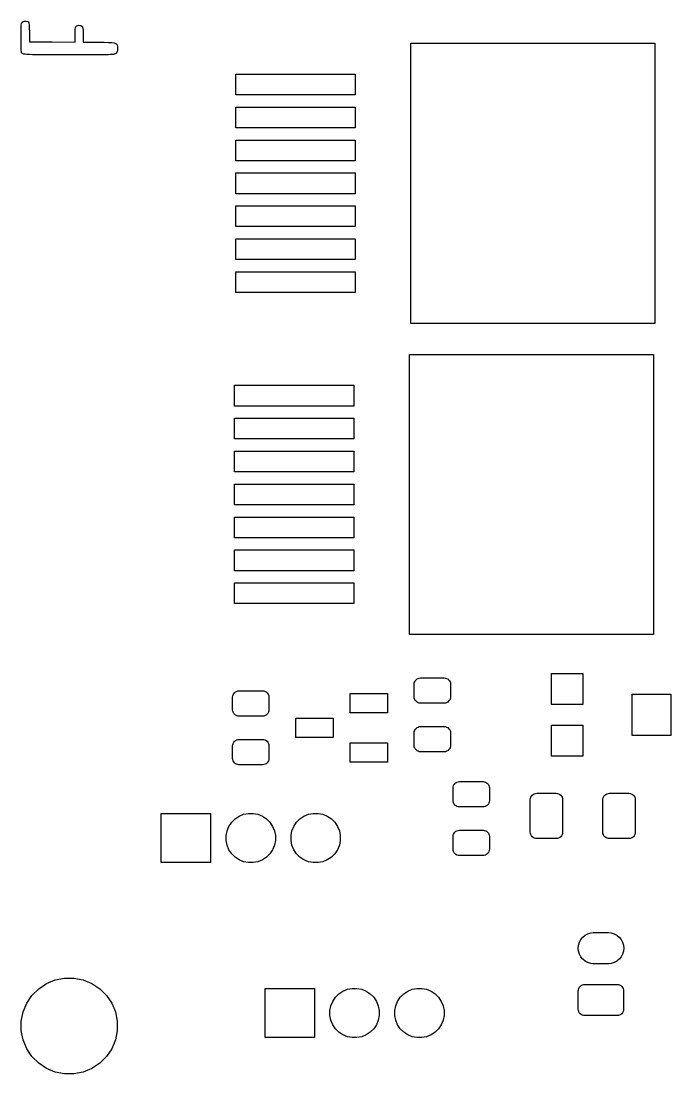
# Model space of a CAD drawing. Extents: x 1.99 to 6.84, y -5.26 to -1.59.
# Drawn here: x 1.994 to 2.98, y -5.191 to -3.592 of the extents above; entities that cross this region are included whole.
import ezdxf

# ---------------------------------------------------------------- set-up
doc = ezdxf.new("R2010")
doc.units = 0
doc.header["$MEASUREMENT"] = 0
doc.layers.add('BLACK', color=7, linetype='CONTINUOUS')

msp = doc.modelspace()

# ---------------------------------------------------------------- linework, layer by layer
at = {"layer": 'BLACK', "linetype": 'CONTINUOUS'}
for p, q in [((1.99411, -3.59787), (1.9944, -3.59604)), ((1.9944, -3.59604), (1.99441, -3.59603)), ((1.99441, -3.596), (1.99483, -3.59484)), ((1.99441, -3.59602), (1.99441, -3.596)), ((1.99441, -3.59603), (1.99441, -3.59602)), ((1.99483, -3.59484), (1.99484, -3.59483)), ((1.99483, -3.59484), (1.99483, -3.59484)), ((1.99484, -3.59482), (1.99485, -3.59481)), ((1.99484, -3.59483), (1.99484, -3.59482)), ((1.99485, -3.5948), (1.99486, -3.59479)), ((1.99485, -3.59481), (1.99485, -3.5948)), ((1.99486, -3.59479), (1.99542, -3.59403)), ((1.99486, -3.59479), (1.99486, -3.59479)), ((1.99542, -3.59403), (1.99543, -3.59402)), ((1.99543, -3.59402), (1.99544, -3.59401)), ((1.99544, -3.59401), (1.99545, -3.594)), ((1.99545, -3.594), (1.99562, -3.59384)), ((1.99562, -3.59384), (1.99562, -3.59383)), ((1.99562, -3.59383), (1.99563, -3.59383)), ((1.99563, -3.59383), (1.99564, -3.59382)), ((1.99564, -3.59382), (1.99565, -3.59382)), ((1.99565, -3.59382), (1.99565, -3.59381)), ((1.99565, -3.59381), (1.99566, -3.59381)), ((1.99566, -3.59381), (1.99567, -3.5938)), ((1.99567, -3.5938), (1.99808, -3.59257)), ((1.99808, -3.59257), (1.99809, -3.59256)), ((1.99808, -3.59257), (1.99808, -3.59257)), ((1.99809, -3.59256), (1.9981, -3.59256)), ((1.9981, -3.59256), (1.99811, -3.59255)), ((1.99811, -3.59255), (1.99811, -3.59255)), ((1.99811, -3.59255), (1.99813, -3.59255)), ((1.99813, -3.59255), (1.99814, -3.59255)), ((1.99814, -3.59255), (2.00111, -3.59218)), ((2.00111, -3.59218), (2.00111, -3.59218)), ((2.00111, -3.59218), (2.00112, -3.59218)), ((2.00112, -3.59218), (2.00113, -3.59217)), ((2.00113, -3.59217), (2.00114, -3.59218)), ((2.00114, -3.59218), (2.00115, -3.59218)), ((2.00115, -3.59218), (2.00116, -3.59218)), ((2.00116, -3.59218), (2.00117, -3.59218)), ((2.00117, -3.59218), (2.00379, -3.59271)), ((2.00379, -3.59271), (2.0038, -3.59271)), ((2.0038, -3.59271), (2.0038, -3.59271)), ((2.0038, -3.59271), (2.0038, -3.59271)), ((2.0038, -3.59271), (2.00382, -3.59271)), ((2.00382, -3.59271), (2.00383, -3.59272)), ((2.00383, -3.59272), (2.00383, -3.59272)), ((2.00383, -3.59272), (2.00384, -3.59272)), ((2.00384, -3.59272), (2.00385, -3.59273)), ((2.00385, -3.59273), (2.00387, -3.59274)), ((2.00387, -3.59274), (2.00387, -3.59274)), ((2.00387, -3.59274), (2.00387, -3.59274)), ((2.00387, -3.59274), (2.00489, -3.59348)), ((2.00489, -3.59348), (2.0049, -3.59348)), ((2.0049, -3.59348), (2.0049, -3.59349)), ((2.0049, -3.59349), (2.0049, -3.59349)), ((2.0049, -3.59349), (2.00491, -3.5935)), ((2.00491, -3.5935), (2.00492, -3.59351)), ((2.00492, -3.59351), (2.00493, -3.59351)), ((2.00493, -3.59351), (2.00493, -3.59352)), ((2.00493, -3.59352), (2.00494, -3.59353)), ((2.00494, -3.59353), (2.00495, -3.59354)), ((2.00495, -3.59354), (2.00495, -3.59354)), ((2.00495, -3.59354), (2.00495, -3.59355)), ((2.00495, -3.59355), (2.00496, -3.59356)), ((2.00496, -3.59356), (2.00496, -3.59357)), ((2.00496, -3.59357), (2.00496, -3.59358)), ((2.00496, -3.59358), (2.00497, -3.59358)), ((2.00497, -3.59358), (2.00542, -3.59511)), ((2.00542, -3.59511), (2.00542, -3.59511)), ((2.00542, -3.59511), (2.00542, -3.59512)), ((2.00542, -3.59512), (2.00543, -3.59514)), ((2.00543, -3.59514), (2.00582, -3.59836)), ((1.99375, -3.61723), (1.99376, -3.61006)), ((1.99376, -3.61006), (1.9938, -3.60463)), ((1.99376, -3.61006), (1.99376, -3.61006)), ((1.9938, -3.60462), (1.99391, -3.60066)), ((1.9938, -3.60463), (1.9938, -3.60462)), ((1.9938, -3.60462), (1.9938, -3.60462)), ((1.9938, -3.60462), (1.9938, -3.60462)), ((1.99391, -3.60065), (1.99411, -3.59788)), ((1.99391, -3.60066), (1.99391, -3.60065)), ((1.99391, -3.60065), (1.99391, -3.60065)), ((1.99391, -3.60065), (1.99391, -3.60065)), ((1.99411, -3.59788), (1.99411, -3.59787)), ((1.99411, -3.59787), (1.99411, -3.59787)), ((1.99411, -3.59788), (1.99411, -3.59788)), ((2.00582, -3.59836), (2.00582, -3.59836)), ((2.00582, -3.59836), (2.00582, -3.59836)), ((2.00582, -3.59836), (2.00582, -3.59837)), ((2.00582, -3.59837), (2.00613, -3.60298)), ((2.00613, -3.60298), (2.00613, -3.60299)), ((2.00613, -3.60299), (2.00613, -3.60299)), ((2.00613, -3.60299), (2.00613, -3.60299)), ((2.00613, -3.60299), (2.00633, -3.60871)), ((2.00633, -3.60871), (2.00633, -3.60871)), ((2.00633, -3.60871), (2.00633, -3.60871)), ((2.00633, -3.60871), (2.00635, -3.60939)), ((2.00635, -3.60939), (2.00635, -3.60939)), ((2.00635, -3.60939), (2.00662, -3.62363)), ((2.07573, -3.61286), (2.07575, -3.6079)), ((2.07573, -3.62415), (2.07573, -3.61286)), ((2.07575, -3.60789), (2.07587, -3.60454)), ((2.07575, -3.6079), (2.07575, -3.60789)), ((2.07575, -3.60789), (2.07575, -3.60789)), ((2.07575, -3.6079), (2.07575, -3.6079)), ((2.07587, -3.60453), (2.07614, -3.6024)), ((2.07587, -3.60454), (2.07587, -3.60453)), ((2.07587, -3.60453), (2.07587, -3.60453)), ((2.07587, -3.60454), (2.07587, -3.60454)), ((2.07614, -3.60239), (2.07615, -3.60237)), ((2.07614, -3.6024), (2.07614, -3.60239)), ((2.07614, -3.60239), (2.07614, -3.60239)), ((2.07614, -3.60239), (2.07614, -3.60239)), ((2.07615, -3.60235), (2.07666, -3.60105)), ((2.07615, -3.60236), (2.07615, -3.60235)), ((2.07615, -3.60235), (2.07615, -3.60235)), ((2.07615, -3.60237), (2.07615, -3.60236)), ((2.07666, -3.60105), (2.07667, -3.60103)), ((2.07666, -3.60105), (2.07666, -3.60105)), ((2.07667, -3.60103), (2.07667, -3.60102)), ((2.07667, -3.60102), (2.07668, -3.60102)), ((2.07668, -3.60102), (2.07669, -3.601)), ((2.07668, -3.60102), (2.07668, -3.60102)), ((2.07669, -3.601), (2.0767, -3.60099)), ((2.0767, -3.60099), (2.07751, -3.60013)), ((2.07751, -3.60013), (2.07753, -3.60012)), ((2.07751, -3.60013), (2.07751, -3.60013)), ((2.07751, -3.60013), (2.07751, -3.60013)), ((2.07751, -3.60013), (2.07751, -3.60013)), ((2.07751, -3.60013), (2.07751, -3.60013)), ((2.07753, -3.60012), (2.07754, -3.60011)), ((2.07754, -3.60011), (2.07821, -3.59964)), ((2.07821, -3.59964), (2.07822, -3.59963)), ((2.07821, -3.59964), (2.07821, -3.59964)), ((2.07822, -3.59963), (2.07823, -3.59963)), ((2.07823, -3.59963), (2.07824, -3.59962)), ((2.07824, -3.59962), (2.07825, -3.59962)), ((2.07825, -3.59962), (2.07826, -3.59961)), ((2.07825, -3.59962), (2.07825, -3.59962)), ((2.07826, -3.59961), (2.08122, -3.59861)), ((2.08122, -3.59861), (2.08123, -3.59861)), ((2.08123, -3.59861), (2.08123, -3.59861)), ((2.08123, -3.59861), (2.08124, -3.59861)), ((2.08124, -3.59861), (2.08125, -3.59861)), ((2.08125, -3.59861), (2.08126, -3.5986)), ((2.08126, -3.5986), (2.08127, -3.5986)), ((2.08127, -3.5986), (2.08127, -3.5986)), ((2.08127, -3.5986), (2.08129, -3.5986)), ((2.08129, -3.5986), (2.0813, -3.5986)), ((2.0813, -3.5986), (2.08131, -3.5986)), ((2.08131, -3.5986), (2.08131, -3.5986)), ((2.08131, -3.5986), (2.08434, -3.599)), ((2.08434, -3.599), (2.08434, -3.599)), ((2.08434, -3.599), (2.08435, -3.599)), ((2.08435, -3.599), (2.08436, -3.599)), ((2.08436, -3.599), (2.08437, -3.59901)), ((2.08437, -3.59901), (2.08438, -3.59901)), ((2.08438, -3.59901), (2.08439, -3.59901)), ((2.08439, -3.59901), (2.08439, -3.59901)), ((2.08439, -3.59901), (2.0844, -3.59902)), ((2.0844, -3.59902), (2.08441, -3.59902)), ((2.08441, -3.59902), (2.08442, -3.59903)), ((2.08442, -3.59903), (2.08443, -3.59903)), ((2.08443, -3.59903), (2.08673, -3.60068)), ((2.08673, -3.60068), (2.08673, -3.60068)), ((2.08673, -3.60068), (2.08673, -3.60068)), ((2.08673, -3.60068), (2.08673, -3.60069)), ((2.08673, -3.60069), (2.08674, -3.60069)), ((2.08674, -3.60069), (2.08675, -3.6007)), ((2.08675, -3.6007), (2.08676, -3.60071)), ((2.08676, -3.60071), (2.08676, -3.60071)), ((2.08676, -3.60071), (2.08676, -3.60071)), ((2.08676, -3.60071), (2.08677, -3.60073)), ((2.08677, -3.60073), (2.08678, -3.60074)), ((2.08678, -3.60074), (2.08712, -3.60127)), ((2.08712, -3.60127), (2.08712, -3.60127)), ((2.08712, -3.60127), (2.08713, -3.60128)), ((2.08713, -3.60128), (2.08713, -3.60129)), ((2.08713, -3.60129), (2.08714, -3.6013)), ((2.08714, -3.6013), (2.08714, -3.6013)), ((2.08714, -3.6013), (2.08714, -3.60132)), ((2.08714, -3.60132), (2.08715, -3.60133)), ((2.08715, -3.60133), (2.08755, -3.60305)), ((2.08755, -3.60305), (2.08755, -3.60306)), ((2.08755, -3.60306), (2.08756, -3.60307)), ((2.08756, -3.60307), (2.08756, -3.60308)), ((2.08756, -3.60308), (2.08788, -3.60629)), ((2.08788, -3.60629), (2.08788, -3.60629)), ((2.08788, -3.60629), (2.08788, -3.6063)), ((2.08788, -3.6063), (2.08788, -3.6063)), ((2.08788, -3.6063), (2.08808, -3.61049)), ((2.08808, -3.61049), (2.08808, -3.61049)), ((2.08808, -3.61049), (2.08808, -3.61049)), ((2.08808, -3.61049), (2.08808, -3.61049)), ((2.08808, -3.61049), (2.08813, -3.6137)), ((1.99375, -3.61965), (1.99375, -3.61723)), ((1.99375, -3.61723), (1.99375, -3.61723)), ((1.99381, -3.62586), (1.99375, -3.61965)), ((1.99375, -3.61965), (1.99375, -3.61965)), ((1.99393, -3.6313), (1.99381, -3.62586)), ((1.99381, -3.62586), (1.99381, -3.62586)), ((2.00662, -3.62363), (2.04118, -3.62389)), ((2.04118, -3.62389), (2.07573, -3.62415)), ((2.08813, -3.6137), (2.08813, -3.62403)), ((2.08813, -3.62403), (2.11183, -3.62433)), ((2.11183, -3.62433), (2.11183, -3.62433)), ((2.11183, -3.62433), (2.12005, -3.62444)), ((2.12005, -3.62444), (2.12005, -3.62444)), ((2.12005, -3.62444), (2.12005, -3.62444)), ((2.12005, -3.62444), (2.12649, -3.6246)), ((2.12649, -3.6246), (2.12649, -3.6246)), ((2.12649, -3.6246), (2.12649, -3.6246)), ((2.12649, -3.6246), (2.12649, -3.6246)), ((2.12649, -3.6246), (2.13136, -3.62489)), ((2.13136, -3.62489), (2.13137, -3.62489)), ((2.13137, -3.62489), (2.13137, -3.62489)), ((2.13137, -3.62489), (2.13138, -3.62489)), ((2.13138, -3.62489), (2.1349, -3.62537)), ((2.1349, -3.62537), (2.13491, -3.62537)), ((2.13491, -3.62537), (2.13492, -3.62537)), ((2.13492, -3.62537), (2.13494, -3.62537)), ((2.13494, -3.62537), (2.13733, -3.62612)), ((2.13733, -3.62612), (2.13733, -3.62612)), ((2.13733, -3.62612), (2.13735, -3.62612)), ((2.13735, -3.62612), (2.13736, -3.62613)), ((2.13736, -3.62613), (2.13736, -3.62613)), ((2.13736, -3.62613), (2.13737, -3.62613)), ((2.13737, -3.62613), (2.13738, -3.62614)), ((2.13738, -3.62614), (2.13739, -3.62615)), ((2.13739, -3.62615), (2.13888, -3.62723)), ((2.13888, -3.62723), (2.13888, -3.62723)), ((2.13888, -3.62723), (2.13888, -3.62723)), ((2.13888, -3.62723), (2.13888, -3.62724)), ((2.13888, -3.62724), (2.1389, -3.62725)), ((2.1389, -3.62725), (2.13891, -3.62726)), ((2.13891, -3.62726), (2.13891, -3.62726)), ((2.13891, -3.62726), (2.13891, -3.62726)), ((2.13891, -3.62726), (2.13892, -3.62728)), ((2.13892, -3.62728), (2.13893, -3.62729)), ((2.13893, -3.62729), (2.13893, -3.62729)), ((2.13893, -3.62729), (2.13893, -3.62729)), ((2.13893, -3.62729), (2.13973, -3.62879)), ((2.13973, -3.62879), (2.13973, -3.62879)), ((2.13973, -3.62879), (2.13973, -3.6288)), ((2.13973, -3.6288), (2.13974, -3.62881)), ((2.13974, -3.62881), (2.13974, -3.62882)), ((2.13974, -3.62882), (2.13974, -3.62883)), ((2.13974, -3.62883), (2.13974, -3.62884)), ((2.13974, -3.62884), (2.13975, -3.62885)), ((2.13975, -3.62885), (2.14006, -3.63083)), ((2.58563, -4.05118), (2.58563, -3.62598)), ((2.58563, -3.62598), (2.95571, -3.62598)), ((2.95571, -3.62598), (2.95571, -4.05118)), ((1.99409, -3.63566), (1.99393, -3.6313)), ((1.99393, -3.6313), (1.99393, -3.6313)), ((1.99393, -3.6313), (1.99393, -3.6313)), ((1.99409, -3.63567), (1.99409, -3.63566)), ((1.99428, -3.63865), (1.99409, -3.63567)), ((1.99409, -3.63567), (1.99409, -3.63567)), ((1.99409, -3.63567), (1.99409, -3.63567)), ((1.99428, -3.63866), (1.99428, -3.63865)), ((1.99428, -3.63867), (1.99428, -3.63866)), ((1.9945, -3.63996), (1.99428, -3.63867)), ((1.99428, -3.63867), (1.99428, -3.63867)), ((1.9945, -3.63997), (1.9945, -3.63996)), ((1.9945, -3.63996), (1.9945, -3.63996)), ((1.99451, -3.63998), (1.9945, -3.63997)), ((1.99451, -3.63999), (1.99451, -3.63998)), ((1.99451, -3.64), (1.99451, -3.63999)), ((1.99452, -3.64001), (1.99451, -3.64)), ((1.99452, -3.64002), (1.99452, -3.64001)), ((1.99453, -3.64003), (1.99452, -3.64002)), ((1.99454, -3.64004), (1.99453, -3.64003)), ((1.99453, -3.64003), (1.99453, -3.64003)), ((1.99501, -3.64066), (1.99454, -3.64004)), ((1.99454, -3.64004), (1.99454, -3.64004)), ((1.99502, -3.64067), (1.99501, -3.64066)), ((1.99501, -3.64066), (1.99501, -3.64066)), ((1.99501, -3.64066), (1.99501, -3.64066)), ((1.99501, -3.64066), (1.99501, -3.64066)), ((1.99503, -3.64069), (1.99502, -3.64067)), ((1.99568, -3.64126), (1.99503, -3.64069)), ((1.99503, -3.64069), (1.99503, -3.64069)), ((1.99569, -3.64126), (1.99568, -3.64126)), ((1.99569, -3.64127), (1.99569, -3.64126)), ((1.9957, -3.64128), (1.99569, -3.64127)), ((1.99572, -3.64128), (1.9957, -3.64128)), ((1.99572, -3.64129), (1.99572, -3.64128)), ((1.99667, -3.64178), (1.99572, -3.64129)), ((1.99572, -3.64129), (1.99572, -3.64129)), ((1.99572, -3.64129), (1.99572, -3.64129)), ((1.99668, -3.64178), (1.99667, -3.64178)), ((1.9967, -3.64179), (1.99668, -3.64178)), ((1.99808, -3.6422), (1.9967, -3.64179)), ((1.9967, -3.64179), (1.9967, -3.64179)), ((1.99809, -3.6422), (1.99808, -3.6422)), ((1.9981, -3.6422), (1.99809, -3.6422)), ((1.99811, -3.6422), (1.9981, -3.6422)), ((2.00007, -3.64254), (1.99811, -3.6422)), ((2.00008, -3.64255), (2.00007, -3.64254)), ((2.00007, -3.64254), (2.00007, -3.64254)), ((2.00276, -3.64282), (2.00008, -3.64255)), ((2.00008, -3.64255), (2.00008, -3.64255)), ((2.00277, -3.64282), (2.00276, -3.64282)), ((2.00276, -3.64282), (2.00276, -3.64282)), ((2.00276, -3.64282), (2.00276, -3.64282)), ((2.00631, -3.64304), (2.00277, -3.64282)), ((2.00632, -3.64304), (2.00631, -3.64304)), ((2.00631, -3.64304), (2.00631, -3.64304)), ((2.00631, -3.64304), (2.00631, -3.64304)), ((2.01086, -3.64321), (2.00632, -3.64304)), ((2.01087, -3.64321), (2.01086, -3.64321)), ((2.01086, -3.64321), (2.01086, -3.64321)), ((2.01656, -3.64333), (2.01087, -3.64321)), ((2.02355, -3.64342), (2.01656, -3.64333)), ((2.01656, -3.64333), (2.01656, -3.64333)), ((2.01656, -3.64333), (2.01656, -3.64333)), ((2.03197, -3.64347), (2.02355, -3.64342)), ((2.02355, -3.64342), (2.02355, -3.64342)), ((2.04196, -3.6435), (2.03197, -3.64347)), ((2.03197, -3.64347), (2.03197, -3.64347)), ((2.05366, -3.64352), (2.04196, -3.6435)), ((2.04196, -3.6435), (2.04196, -3.6435)), ((2.06723, -3.64352), (2.05366, -3.64352)), ((2.05366, -3.64352), (2.05366, -3.64352)), ((2.06816, -3.64352), (2.06723, -3.64352)), ((2.08128, -3.64352), (2.06816, -3.64352)), ((2.09257, -3.64351), (2.08128, -3.64352)), ((2.08128, -3.64352), (2.08128, -3.64352)), ((2.10215, -3.6435), (2.09257, -3.64351)), ((2.09257, -3.64351), (2.09257, -3.64351)), ((2.11018, -3.64347), (2.10215, -3.6435)), ((2.10215, -3.6435), (2.10215, -3.6435)), ((2.1168, -3.64342), (2.11018, -3.64347)), ((2.11018, -3.64347), (2.11018, -3.64347)), ((2.11681, -3.64342), (2.1168, -3.64342)), ((2.12217, -3.64335), (2.11681, -3.64342)), ((2.12643, -3.64325), (2.12217, -3.64335)), ((2.12217, -3.64335), (2.12217, -3.64335)), ((2.12217, -3.64335), (2.12217, -3.64335)), ((2.12971, -3.64312), (2.12643, -3.64325)), ((2.12643, -3.64325), (2.12643, -3.64325)), ((2.12643, -3.64325), (2.12643, -3.64325)), ((2.12643, -3.64325), (2.12643, -3.64325)), ((2.12972, -3.64312), (2.12971, -3.64312)), ((2.13218, -3.64295), (2.12972, -3.64312)), ((2.12972, -3.64312), (2.12972, -3.64312)), ((2.12972, -3.64312), (2.12972, -3.64312)), ((2.13219, -3.64295), (2.13218, -3.64295)), ((2.13398, -3.64275), (2.13219, -3.64295)), ((2.13219, -3.64295), (2.13219, -3.64295)), ((2.13219, -3.64295), (2.13219, -3.64295)), ((2.13399, -3.64275), (2.13398, -3.64275)), ((2.134, -3.64275), (2.13399, -3.64275)), ((2.13526, -3.6425), (2.134, -3.64275)), ((2.134, -3.64275), (2.134, -3.64275)), ((2.13527, -3.64249), (2.13526, -3.6425)), ((2.13528, -3.64249), (2.13527, -3.64249)), ((2.13616, -3.64219), (2.13528, -3.64249)), ((2.13528, -3.64249), (2.13528, -3.64249)), ((2.13618, -3.64219), (2.13616, -3.64219)), ((2.13619, -3.64218), (2.13618, -3.64219)), ((2.13684, -3.64183), (2.13619, -3.64218)), ((2.13619, -3.64218), (2.13619, -3.64218)), ((2.13685, -3.64182), (2.13684, -3.64183)), ((2.13686, -3.64182), (2.13685, -3.64182)), ((2.13741, -3.64141), (2.13686, -3.64182)), ((2.13686, -3.64182), (2.13686, -3.64182)), ((2.13742, -3.6414), (2.13741, -3.64141)), ((2.13741, -3.64141), (2.13741, -3.64141)), ((2.13785, -3.64105), (2.13742, -3.6414)), ((2.13742, -3.6414), (2.13742, -3.6414)), ((2.13787, -3.64104), (2.13785, -3.64105)), ((2.13788, -3.64103), (2.13787, -3.64104)), ((2.13928, -3.63944), (2.13788, -3.64103)), ((2.13788, -3.64103), (2.13788, -3.64103)), ((2.13929, -3.63943), (2.13928, -3.63944)), ((2.13928, -3.63944), (2.13928, -3.63944)), ((2.13928, -3.63944), (2.13928, -3.63944)), ((2.1393, -3.63941), (2.13929, -3.63943)), ((2.13931, -3.63939), (2.1393, -3.63941)), ((2.1393, -3.63941), (2.1393, -3.63941)), ((2.1393, -3.63941), (2.1393, -3.63941)), ((2.13932, -3.63938), (2.13931, -3.63939)), ((2.13996, -3.63729), (2.13932, -3.63937)), ((2.13932, -3.63937), (2.13932, -3.63937)), ((2.13932, -3.63937), (2.13932, -3.63938)), ((2.13932, -3.63938), (2.13932, -3.63938)), ((2.13997, -3.63727), (2.13996, -3.63728)), ((2.13996, -3.63728), (2.13996, -3.63729)), ((2.13996, -3.63729), (2.13996, -3.63729)), ((2.14013, -3.63391), (2.13997, -3.63724)), ((2.13997, -3.63724), (2.13997, -3.63724)), ((2.13997, -3.63724), (2.13997, -3.63725)), ((2.13997, -3.63725), (2.13997, -3.63725)), ((2.13997, -3.63725), (2.13997, -3.63727)), ((2.14006, -3.63083), (2.14006, -3.63083)), ((2.14006, -3.63083), (2.14006, -3.63084)), ((2.14006, -3.63084), (2.14007, -3.63085)), ((2.14007, -3.63085), (2.14013, -3.63339)), ((2.14013, -3.63339), (2.14013, -3.63339)), ((2.14013, -3.63339), (2.14013, -3.63339)), ((2.14013, -3.63339), (2.14013, -3.63339)), ((2.14013, -3.63339), (2.14013, -3.63391)), ((2.14013, -3.63391), (2.14013, -3.63391)), ((2.14013, -3.63391), (2.14013, -3.63391)), ((2.14013, -3.63391), (2.14013, -3.63391)), ((2.31988, -3.70433), (2.31988, -3.67283)), ((2.31988, -3.67283), (2.50098, -3.67283)), ((2.50098, -3.67283), (2.50098, -3.70433)), ((2.50098, -3.70433), (2.31988, -3.70433)), ((2.31988, -3.75433), (2.31988, -3.72283)), ((2.31988, -3.72283), (2.50098, -3.72283)), ((2.50098, -3.72283), (2.50098, -3.75433)), ((2.50098, -3.75433), (2.31988, -3.75433)), ((2.31988, -3.80433), (2.31988, -3.77283)), ((2.31988, -3.77283), (2.50098, -3.77283)), ((2.50098, -3.77283), (2.50098, -3.80433)), ((2.50098, -3.80433), (2.31988, -3.80433)), ((2.31988, -3.85433), (2.31988, -3.82283)), ((2.31988, -3.82283), (2.50098, -3.82283)), ((2.50098, -3.82283), (2.50098, -3.85433)), ((2.50098, -3.85433), (2.31988, -3.85433)), ((2.31988, -3.90433), (2.31988, -3.87283)), ((2.31988, -3.87283), (2.50098, -3.87283)), ((2.50098, -3.87283), (2.50098, -3.90433)), ((2.50098, -3.90433), (2.31988, -3.90433)), ((2.31988, -3.95433), (2.31988, -3.92283)), ((2.31988, -3.92283), (2.50098, -3.92283)), ((2.50098, -3.92283), (2.50098, -3.95433)), ((2.50098, -3.95433), (2.31988, -3.95433)), ((2.31988, -4.00433), (2.31988, -3.97283)), ((2.31988, -3.97283), (2.50098, -3.97283)), ((2.50098, -3.97283), (2.50098, -4.00433)), ((2.50098, -4.00433), (2.31988, -4.00433)), ((2.95571, -4.05118), (2.58563, -4.05118)), ((2.58366, -4.52362), (2.58366, -4.09843)), ((2.58366, -4.09843), (2.95374, -4.09843)), ((2.95374, -4.09843), (2.95374, -4.52362)), ((2.31791, -4.17677), (2.31791, -4.14528)), ((2.31791, -4.14528), (2.49902, -4.14528)), ((2.49902, -4.14528), (2.49902, -4.17677)), ((2.49902, -4.17677), (2.31791, -4.17677)), ((2.31791, -4.22677), (2.31791, -4.19528)), ((2.31791, -4.19528), (2.49902, -4.19528)), ((2.49902, -4.19528), (2.49902, -4.22677)), ((2.49902, -4.22677), (2.31791, -4.22677)), ((2.31791, -4.27677), (2.31791, -4.24528)), ((2.31791, -4.24528), (2.49902, -4.24528)), ((2.49902, -4.24528), (2.49902, -4.27677)), ((2.49902, -4.27677), (2.31791, -4.27677)), ((2.31791, -4.32677), (2.31791, -4.29528)), ((2.31791, -4.29528), (2.49902, -4.29528)), ((2.49902, -4.29528), (2.49902, -4.32677)), ((2.49902, -4.32677), (2.31791, -4.32677)), ((2.31791, -4.37677), (2.31791, -4.34528)), ((2.31791, -4.34528), (2.49902, -4.34528)), ((2.49902, -4.34528), (2.49902, -4.37677)), ((2.49902, -4.37677), (2.31791, -4.37677)), ((2.31791, -4.42677), (2.31791, -4.39528)), ((2.31791, -4.39528), (2.49902, -4.39528)), ((2.49902, -4.39528), (2.49902, -4.42677)), ((2.49902, -4.42677), (2.31791, -4.42677)), ((2.31791, -4.47677), (2.31791, -4.44528)), ((2.31791, -4.44528), (2.49902, -4.44528)), ((2.49902, -4.44528), (2.49902, -4.47677)), ((2.49902, -4.47677), (2.31791, -4.47677)), ((2.95374, -4.52362), (2.58366, -4.52362)), ((2.79921, -4.62992), (2.79921, -4.58268)), ((2.79921, -4.58268), (2.84646, -4.58268)), ((2.84646, -4.58268), (2.84646, -4.62992)), ((2.59055, -4.59916), (2.59074, -4.59729)), ((2.59055, -4.61836), (2.59055, -4.59916)), ((2.59074, -4.59729), (2.59128, -4.59549)), ((2.59128, -4.59549), (2.59217, -4.59383)), ((2.59217, -4.59383), (2.59336, -4.59238)), ((2.59336, -4.59238), (2.59482, -4.59118)), ((2.59482, -4.59118), (2.59648, -4.5903)), ((2.59648, -4.5903), (2.59828, -4.58975)), ((2.59828, -4.58975), (2.60015, -4.58957)), ((2.60015, -4.58957), (2.63607, -4.58957)), ((2.63607, -4.58957), (2.63794, -4.58975)), ((2.63794, -4.58975), (2.63975, -4.5903)), ((2.63975, -4.5903), (2.6414, -4.59118)), ((2.6414, -4.59118), (2.64286, -4.59238)), ((2.64286, -4.59238), (2.64405, -4.59383)), ((2.64405, -4.59383), (2.64494, -4.59549)), ((2.64494, -4.59549), (2.64548, -4.59729)), ((2.64548, -4.59729), (2.64567, -4.59916)), ((2.64567, -4.59916), (2.64567, -4.61836)), ((2.31496, -4.61885), (2.31515, -4.61698)), ((2.31496, -4.63804), (2.31496, -4.61885)), ((2.31515, -4.61698), (2.31569, -4.61518)), ((2.31569, -4.61518), (2.31658, -4.61352)), ((2.31658, -4.61352), (2.31777, -4.61206)), ((2.31777, -4.61206), (2.31923, -4.61087)), ((2.31923, -4.61087), (2.32088, -4.60998)), ((2.32088, -4.60998), (2.32268, -4.60944)), ((2.32268, -4.60944), (2.32456, -4.60925)), ((2.32456, -4.60925), (2.36048, -4.60925)), ((2.36048, -4.60925), (2.36235, -4.60944)), ((2.36235, -4.60944), (2.36415, -4.60998)), ((2.36415, -4.60998), (2.36581, -4.61087)), ((2.36581, -4.61087), (2.36727, -4.61206)), ((2.36727, -4.61206), (2.36846, -4.61352)), ((2.36846, -4.61352), (2.36935, -4.61518)), ((2.36935, -4.61518), (2.36989, -4.61698)), ((2.36989, -4.61698), (2.37008, -4.61885)), ((2.37008, -4.61885), (2.37008, -4.63804)), ((2.49331, -4.64252), (2.49331, -4.61339)), ((2.49331, -4.61339), (2.55, -4.61339)), ((2.55, -4.61339), (2.55, -4.64252)), ((2.59074, -4.62023), (2.59055, -4.61836)), ((2.59128, -4.62203), (2.59074, -4.62023)), ((2.64548, -4.62023), (2.64494, -4.62203)), ((2.64567, -4.61836), (2.64548, -4.62023)), ((2.92126, -4.67717), (2.92126, -4.61417)), ((2.92126, -4.61417), (2.98031, -4.61417)), ((2.98031, -4.61417), (2.98031, -4.67717)), ((2.59217, -4.62369), (2.59128, -4.62203)), ((2.59336, -4.62514), (2.59217, -4.62369)), ((2.59482, -4.62634), (2.59336, -4.62514)), ((2.59648, -4.62722), (2.59482, -4.62634)), ((2.59828, -4.62777), (2.59648, -4.62722)), ((2.60015, -4.62795), (2.59828, -4.62777)), ((2.63607, -4.62795), (2.60015, -4.62795)), ((2.63794, -4.62777), (2.63607, -4.62795)), ((2.63975, -4.62722), (2.63794, -4.62777)), ((2.6414, -4.62634), (2.63975, -4.62722)), ((2.64286, -4.62514), (2.6414, -4.62634)), ((2.64405, -4.62369), (2.64286, -4.62514)), ((2.64494, -4.62203), (2.64405, -4.62369)), ((2.84646, -4.62992), (2.79921, -4.62992)), ((2.31515, -4.63991), (2.31496, -4.63804)), ((2.31569, -4.64171), (2.31515, -4.63991)), ((2.31658, -4.64337), (2.31569, -4.64171)), ((2.31777, -4.64483), (2.31658, -4.64337)), ((2.31923, -4.64602), (2.31777, -4.64483)), ((2.32088, -4.64691), (2.31923, -4.64602)), ((2.32268, -4.64745), (2.32088, -4.64691)), ((2.32456, -4.64764), (2.32268, -4.64745)), ((2.36048, -4.64764), (2.32456, -4.64764)), ((2.36235, -4.64745), (2.36048, -4.64764)), ((2.36415, -4.64691), (2.36235, -4.64745)), ((2.36581, -4.64602), (2.36415, -4.64691)), ((2.36727, -4.64483), (2.36581, -4.64602)), ((2.36846, -4.64337), (2.36727, -4.64483)), ((2.36935, -4.64171), (2.36846, -4.64337)), ((2.36989, -4.63991), (2.36935, -4.64171)), ((2.37008, -4.63804), (2.36989, -4.63991)), ((2.41063, -4.67992), (2.41063, -4.65079)), ((2.41063, -4.65079), (2.46732, -4.65079)), ((2.46732, -4.65079), (2.46732, -4.67992)), ((2.55, -4.64252), (2.49331, -4.64252)), ((2.59128, -4.66931), (2.59217, -4.66765)), ((2.59217, -4.66765), (2.59336, -4.6662)), ((2.59336, -4.6662), (2.59482, -4.665)), ((2.59482, -4.665), (2.59648, -4.66412)), ((2.59648, -4.66412), (2.59828, -4.66357)), ((2.59828, -4.66357), (2.60015, -4.66339)), ((2.60015, -4.66339), (2.63607, -4.66339)), ((2.63607, -4.66339), (2.63794, -4.66357)), ((2.63794, -4.66357), (2.63975, -4.66412)), ((2.63975, -4.66412), (2.6414, -4.665)), ((2.6414, -4.665), (2.64286, -4.6662)), ((2.64286, -4.6662), (2.64405, -4.66765)), ((2.64405, -4.66765), (2.64494, -4.66931)), ((2.79921, -4.70866), (2.79921, -4.66142)), ((2.79921, -4.66142), (2.84646, -4.66142)), ((2.84646, -4.66142), (2.84646, -4.70866)), ((2.31923, -4.68469), (2.32088, -4.6838)), ((2.32088, -4.6838), (2.32268, -4.68326)), ((2.32268, -4.68326), (2.32456, -4.68307)), ((2.32456, -4.68307), (2.36048, -4.68307)), ((2.36048, -4.68307), (2.36235, -4.68326)), ((2.36235, -4.68326), (2.36415, -4.6838)), ((2.36415, -4.6838), (2.36581, -4.68469)), ((2.46732, -4.67992), (2.41063, -4.67992)), ((2.59055, -4.67298), (2.59074, -4.67111)), ((2.59055, -4.69218), (2.59055, -4.67298)), ((2.59074, -4.67111), (2.59128, -4.66931)), ((2.64494, -4.66931), (2.64548, -4.67111)), ((2.64548, -4.67111), (2.64567, -4.67298)), ((2.64567, -4.67298), (2.64567, -4.69218)), ((2.98031, -4.67717), (2.92126, -4.67717)), ((2.31496, -4.69267), (2.31515, -4.6908)), ((2.31496, -4.71186), (2.31496, -4.69267)), ((2.31515, -4.6908), (2.31569, -4.68899)), ((2.31569, -4.68899), (2.31658, -4.68734)), ((2.31658, -4.68734), (2.31777, -4.68588)), ((2.31777, -4.68588), (2.31923, -4.68469)), ((2.36581, -4.68469), (2.36727, -4.68588)), ((2.36727, -4.68588), (2.36846, -4.68734)), ((2.36846, -4.68734), (2.36935, -4.68899)), ((2.36935, -4.68899), (2.36989, -4.6908)), ((2.36989, -4.6908), (2.37008, -4.69267)), ((2.37008, -4.69267), (2.37008, -4.71186)), ((2.49331, -4.71732), (2.49331, -4.68819)), ((2.49331, -4.68819), (2.55, -4.68819)), ((2.55, -4.68819), (2.55, -4.71732)), ((2.59074, -4.69405), (2.59055, -4.69218)), ((2.59128, -4.69585), (2.59074, -4.69405)), ((2.59217, -4.69751), (2.59128, -4.69585)), ((2.59336, -4.69896), (2.59217, -4.69751)), ((2.59482, -4.70015), (2.59336, -4.69896)), ((2.59648, -4.70104), (2.59482, -4.70015)), ((2.6414, -4.70015), (2.63975, -4.70104)), ((2.64286, -4.69896), (2.6414, -4.70015)), ((2.64405, -4.69751), (2.64286, -4.69896)), ((2.64494, -4.69585), (2.64405, -4.69751)), ((2.64548, -4.69405), (2.64494, -4.69585)), ((2.64567, -4.69218), (2.64548, -4.69405)), ((2.31515, -4.71373), (2.31496, -4.71186)), ((2.31569, -4.71553), (2.31515, -4.71373)), ((2.31658, -4.71719), (2.31569, -4.71553)), ((2.36935, -4.71553), (2.36846, -4.71719)), ((2.36989, -4.71373), (2.36935, -4.71553)), ((2.37008, -4.71186), (2.36989, -4.71373)), ((2.59828, -4.70159), (2.59648, -4.70104)), ((2.60015, -4.70177), (2.59828, -4.70159)), ((2.63607, -4.70177), (2.60015, -4.70177)), ((2.63794, -4.70159), (2.63607, -4.70177)), ((2.63975, -4.70104), (2.63794, -4.70159)), ((2.84646, -4.70866), (2.79921, -4.70866)), ((2.31777, -4.71865), (2.31658, -4.71719)), ((2.31923, -4.71984), (2.31777, -4.71865)), ((2.32088, -4.72073), (2.31923, -4.71984)), ((2.32268, -4.72127), (2.32088, -4.72073)), ((2.32456, -4.72146), (2.32268, -4.72127)), ((2.36048, -4.72146), (2.32456, -4.72146)), ((2.36235, -4.72127), (2.36048, -4.72146)), ((2.36415, -4.72073), (2.36235, -4.72127)), ((2.36581, -4.71984), (2.36415, -4.72073)), ((2.36727, -4.71865), (2.36581, -4.71984)), ((2.36846, -4.71719), (2.36727, -4.71865)), ((2.55, -4.71732), (2.49331, -4.71732)), ((2.65387, -4.74866), (2.65553, -4.74778)), ((2.65553, -4.74778), (2.65733, -4.74723)), ((2.65733, -4.74723), (2.6592, -4.74705)), ((2.6592, -4.74705), (2.69513, -4.74705)), ((2.69513, -4.74705), (2.697, -4.74723)), ((2.697, -4.74723), (2.6988, -4.74778)), ((2.6988, -4.74778), (2.70046, -4.74866)), ((2.64961, -4.75664), (2.64979, -4.75477)), ((2.64961, -4.77584), (2.64961, -4.75664)), ((2.64979, -4.75477), (2.65034, -4.75297)), ((2.65034, -4.75297), (2.65122, -4.75131)), ((2.65122, -4.75131), (2.65242, -4.74986)), ((2.65242, -4.74986), (2.65387, -4.74866)), ((2.70046, -4.74866), (2.70191, -4.74986)), ((2.70191, -4.74986), (2.70311, -4.75131)), ((2.70311, -4.75131), (2.70399, -4.75297)), ((2.70399, -4.75297), (2.70454, -4.75477)), ((2.70454, -4.75477), (2.70472, -4.75664)), ((2.70472, -4.75664), (2.70472, -4.77584)), ((2.64979, -4.77771), (2.64961, -4.77584)), ((2.65034, -4.77951), (2.64979, -4.77771)), ((2.65122, -4.78117), (2.65034, -4.77951)), ((2.70399, -4.77951), (2.70311, -4.78117)), ((2.70454, -4.77771), (2.70399, -4.77951)), ((2.70472, -4.77584), (2.70454, -4.77771)), ((2.76673, -4.77461), (2.76692, -4.77269)), ((2.76673, -4.82382), (2.76673, -4.77461)), ((2.76692, -4.77269), (2.76748, -4.77084)), ((2.76748, -4.77084), (2.76839, -4.76914)), ((2.76839, -4.76914), (2.76962, -4.76765)), ((2.76962, -4.76765), (2.77111, -4.76642)), ((2.77111, -4.76642), (2.77281, -4.76551)), ((2.77281, -4.76551), (2.77465, -4.76495)), ((2.77465, -4.76495), (2.77657, -4.76476)), ((2.77657, -4.76476), (2.8061, -4.76476)), ((2.8061, -4.76476), (2.80802, -4.76495)), ((2.80802, -4.76495), (2.80987, -4.76551)), ((2.80987, -4.76551), (2.81157, -4.76642)), ((2.81157, -4.76642), (2.81306, -4.76765)), ((2.81306, -4.76765), (2.81429, -4.76914)), ((2.81429, -4.76914), (2.8152, -4.77084)), ((2.8152, -4.77084), (2.81576, -4.77269)), ((2.81576, -4.77269), (2.81594, -4.77461)), ((2.81594, -4.77461), (2.81594, -4.82382)), ((2.87697, -4.77461), (2.87716, -4.77269)), ((2.87697, -4.82382), (2.87697, -4.77461)), ((2.87716, -4.77269), (2.87772, -4.77084)), ((2.87772, -4.77084), (2.87863, -4.76914)), ((2.87863, -4.76914), (2.87985, -4.76765)), ((2.87985, -4.76765), (2.88134, -4.76642)), ((2.88134, -4.76642), (2.88304, -4.76551)), ((2.88304, -4.76551), (2.88489, -4.76495)), ((2.88489, -4.76495), (2.88681, -4.76476)), ((2.88681, -4.76476), (2.91634, -4.76476)), ((2.91634, -4.76476), (2.91826, -4.76495)), ((2.91826, -4.76495), (2.92011, -4.76551)), ((2.92011, -4.76551), (2.92181, -4.76642)), ((2.92181, -4.76642), (2.9233, -4.76765)), ((2.9233, -4.76765), (2.92452, -4.76914)), ((2.92452, -4.76914), (2.92543, -4.77084)), ((2.92543, -4.77084), (2.92599, -4.77269)), ((2.92599, -4.77269), (2.92618, -4.77461)), ((2.92618, -4.77461), (2.92618, -4.82382)), ((2.20669, -4.87008), (2.20669, -4.79528)), ((2.20669, -4.79528), (2.2815, -4.79528)), ((2.2815, -4.79528), (2.2815, -4.87008)), ((2.33161, -4.79671), (2.33884, -4.79528)), ((2.33884, -4.79528), (2.3462, -4.79528)), ((2.3462, -4.79528), (2.35343, -4.79671)), ((2.43004, -4.79671), (2.43726, -4.79528)), ((2.43726, -4.79528), (2.44463, -4.79528)), ((2.44463, -4.79528), (2.45185, -4.79671)), ((2.65242, -4.78262), (2.65122, -4.78117)), ((2.65387, -4.78382), (2.65242, -4.78262)), ((2.65553, -4.7847), (2.65387, -4.78382)), ((2.65733, -4.78525), (2.65553, -4.7847)), ((2.6592, -4.78543), (2.65733, -4.78525)), ((2.69513, -4.78543), (2.6592, -4.78543)), ((2.697, -4.78525), (2.69513, -4.78543)), ((2.6988, -4.7847), (2.697, -4.78525)), ((2.70046, -4.78382), (2.6988, -4.7847)), ((2.70191, -4.78262), (2.70046, -4.78382)), ((2.70311, -4.78117), (2.70191, -4.78262)), ((2.30937, -4.81496), (2.31347, -4.80884)), ((2.31347, -4.80884), (2.31868, -4.80363)), ((2.31868, -4.80363), (2.3248, -4.79953)), ((2.3248, -4.79953), (2.33161, -4.79671)), ((2.35343, -4.79671), (2.36024, -4.79953)), ((2.36024, -4.79953), (2.36636, -4.80363)), ((2.36636, -4.80363), (2.37157, -4.80884)), ((2.37157, -4.80884), (2.37566, -4.81496)), ((2.4078, -4.81496), (2.41189, -4.80884)), ((2.41189, -4.80884), (2.4171, -4.80363)), ((2.4171, -4.80363), (2.42323, -4.79953)), ((2.42323, -4.79953), (2.43004, -4.79671)), ((2.45185, -4.79671), (2.45866, -4.79953)), ((2.45866, -4.79953), (2.46479, -4.80363)), ((2.46479, -4.80363), (2.47, -4.80884)), ((2.47, -4.80884), (2.47409, -4.81496)), ((2.30512, -4.82899), (2.30656, -4.82177)), ((2.30656, -4.82177), (2.30937, -4.81496)), ((2.37566, -4.81496), (2.37848, -4.82177)), ((2.37848, -4.82177), (2.37992, -4.82899)), ((2.40354, -4.82899), (2.40498, -4.82177)), ((2.40498, -4.82177), (2.4078, -4.81496)), ((2.47409, -4.81496), (2.47691, -4.82177)), ((2.47691, -4.82177), (2.47835, -4.82899)), ((2.64979, -4.82859), (2.65034, -4.82679)), ((2.65034, -4.82679), (2.65122, -4.82513)), ((2.65122, -4.82513), (2.65242, -4.82368)), ((2.65242, -4.82368), (2.65387, -4.82248)), ((2.65387, -4.82248), (2.65553, -4.8216)), ((2.65553, -4.8216), (2.65733, -4.82105)), ((2.65733, -4.82105), (2.6592, -4.82087)), ((2.6592, -4.82087), (2.69513, -4.82087)), ((2.69513, -4.82087), (2.697, -4.82105)), ((2.697, -4.82105), (2.6988, -4.8216)), ((2.6988, -4.8216), (2.70046, -4.82248)), ((2.70046, -4.82248), (2.70191, -4.82368)), ((2.70191, -4.82368), (2.70311, -4.82513)), ((2.70311, -4.82513), (2.70399, -4.82679)), ((2.70399, -4.82679), (2.70454, -4.82859)), ((2.76692, -4.82574), (2.76673, -4.82382)), ((2.76748, -4.82759), (2.76692, -4.82574)), ((2.76839, -4.82929), (2.76748, -4.82759)), ((2.8152, -4.82759), (2.81429, -4.82929)), ((2.81576, -4.82574), (2.8152, -4.82759)), ((2.81594, -4.82382), (2.81576, -4.82574)), ((2.87716, -4.82574), (2.87697, -4.82382)), ((2.87772, -4.82759), (2.87716, -4.82574)), ((2.87863, -4.82929), (2.87772, -4.82759)), ((2.92543, -4.82759), (2.92452, -4.82929)), ((2.92599, -4.82574), (2.92543, -4.82759)), ((2.92618, -4.82382), (2.92599, -4.82574)), ((2.30512, -4.83636), (2.30512, -4.82899)), ((2.30656, -4.84359), (2.30512, -4.83636)), ((2.30937, -4.85039), (2.30656, -4.84359)), ((2.37848, -4.84359), (2.37566, -4.85039)), ((2.37992, -4.83636), (2.37848, -4.84359)), ((2.37992, -4.82899), (2.37992, -4.83636)), ((2.40354, -4.83636), (2.40354, -4.82899)), ((2.40498, -4.84359), (2.40354, -4.83636)), ((2.4078, -4.85039), (2.40498, -4.84359)), ((2.47691, -4.84359), (2.47409, -4.85039)), ((2.47835, -4.83636), (2.47691, -4.84359)), ((2.47835, -4.82899), (2.47835, -4.83636)), ((2.64961, -4.83046), (2.64979, -4.82859)), ((2.64961, -4.84966), (2.64961, -4.83046)), ((2.70454, -4.82859), (2.70472, -4.83046)), ((2.70472, -4.83046), (2.70472, -4.84966)), ((2.76962, -4.83078), (2.76839, -4.82929)), ((2.77111, -4.832), (2.76962, -4.83078)), ((2.77281, -4.83291), (2.77111, -4.832)), ((2.77465, -4.83347), (2.77281, -4.83291)), ((2.77657, -4.83366), (2.77465, -4.83347)), ((2.8061, -4.83366), (2.77657, -4.83366)), ((2.80802, -4.83347), (2.8061, -4.83366)), ((2.80987, -4.83291), (2.80802, -4.83347)), ((2.81157, -4.832), (2.80987, -4.83291)), ((2.81306, -4.83078), (2.81157, -4.832)), ((2.81429, -4.82929), (2.81306, -4.83078)), ((2.87985, -4.83078), (2.87863, -4.82929)), ((2.88134, -4.832), (2.87985, -4.83078)), ((2.88304, -4.83291), (2.88134, -4.832)), ((2.88489, -4.83347), (2.88304, -4.83291)), ((2.88681, -4.83366), (2.88489, -4.83347)), ((2.91634, -4.83366), (2.88681, -4.83366)), ((2.91826, -4.83347), (2.91634, -4.83366)), ((2.92011, -4.83291), (2.91826, -4.83347)), ((2.92181, -4.832), (2.92011, -4.83291)), ((2.9233, -4.83078), (2.92181, -4.832)), ((2.92452, -4.82929), (2.9233, -4.83078)), ((2.31347, -4.85652), (2.30937, -4.85039)), ((2.31868, -4.86173), (2.31347, -4.85652)), ((2.37157, -4.85652), (2.36636, -4.86173)), ((2.37566, -4.85039), (2.37157, -4.85652)), ((2.41189, -4.85652), (2.4078, -4.85039)), ((2.4171, -4.86173), (2.41189, -4.85652)), ((2.47, -4.85652), (2.46479, -4.86173)), ((2.47409, -4.85039), (2.47, -4.85652)), ((2.64979, -4.85153), (2.64961, -4.84966)), ((2.65034, -4.85333), (2.64979, -4.85153)), ((2.65122, -4.85499), (2.65034, -4.85333)), ((2.65242, -4.85644), (2.65122, -4.85499)), ((2.65387, -4.85763), (2.65242, -4.85644)), ((2.65553, -4.85852), (2.65387, -4.85763)), ((2.65733, -4.85907), (2.65553, -4.85852)), ((2.6592, -4.85925), (2.65733, -4.85907)), ((2.69513, -4.85925), (2.6592, -4.85925)), ((2.697, -4.85907), (2.69513, -4.85925)), ((2.6988, -4.85852), (2.697, -4.85907)), ((2.70046, -4.85763), (2.6988, -4.85852)), ((2.70191, -4.85644), (2.70046, -4.85763)), ((2.70311, -4.85499), (2.70191, -4.85644)), ((2.70399, -4.85333), (2.70311, -4.85499)), ((2.70454, -4.85153), (2.70399, -4.85333)), ((2.70472, -4.84966), (2.70454, -4.85153)), ((2.2815, -4.87008), (2.20669, -4.87008)), ((2.3248, -4.86582), (2.31868, -4.86173)), ((2.33161, -4.86864), (2.3248, -4.86582)), ((2.33884, -4.87008), (2.33161, -4.86864)), ((2.3462, -4.87008), (2.33884, -4.87008)), ((2.35343, -4.86864), (2.3462, -4.87008)), ((2.36024, -4.86582), (2.35343, -4.86864)), ((2.36636, -4.86173), (2.36024, -4.86582)), ((2.42323, -4.86582), (2.4171, -4.86173)), ((2.43004, -4.86864), (2.42323, -4.86582)), ((2.43726, -4.87008), (2.43004, -4.86864)), ((2.44463, -4.87008), (2.43726, -4.87008)), ((2.45185, -4.86864), (2.44463, -4.87008)), ((2.45866, -4.86582), (2.45185, -4.86864)), ((2.46479, -4.86173), (2.45866, -4.86582)), ((2.84126, -4.99092), (2.84345, -4.98681)), ((2.84345, -4.98681), (2.8464, -4.98322)), ((2.8464, -4.98322), (2.85, -4.98026)), ((2.85, -4.98026), (2.85411, -4.97807)), ((2.85411, -4.97807), (2.85856, -4.97672)), ((2.85856, -4.97672), (2.86203, -4.97638)), ((2.86203, -4.97638), (2.886, -4.97638)), ((2.886, -4.97638), (2.88947, -4.97672)), ((2.88947, -4.97672), (2.89393, -4.97807)), ((2.89393, -4.97807), (2.89803, -4.98026)), ((2.89803, -4.98026), (2.90163, -4.98322)), ((2.90163, -4.98322), (2.90458, -4.98681)), ((2.90458, -4.98681), (2.90677, -4.99092)), ((2.83945, -5), (2.83991, -4.99537)), ((2.83991, -5.00463), (2.83945, -5)), ((2.83991, -4.99537), (2.84126, -4.99092)), ((2.90677, -4.99092), (2.90812, -4.99537)), ((2.90812, -4.99537), (2.90858, -5)), ((2.90858, -5), (2.90812, -5.00463)), ((2.84126, -5.00908), (2.83991, -5.00463)), ((2.84345, -5.01319), (2.84126, -5.00908)), ((2.8464, -5.01678), (2.84345, -5.01319)), ((2.85, -5.01974), (2.8464, -5.01678)), ((2.85411, -5.02193), (2.85, -5.01974)), ((2.89803, -5.01974), (2.89393, -5.02193)), ((2.90163, -5.01678), (2.89803, -5.01974)), ((2.90458, -5.01319), (2.90163, -5.01678)), ((2.90677, -5.00908), (2.90458, -5.01319)), ((2.90812, -5.00463), (2.90677, -5.00908)), ((2.85856, -5.02328), (2.85411, -5.02193)), ((2.86203, -5.02362), (2.85856, -5.02328)), ((2.886, -5.02362), (2.86203, -5.02362)), ((2.88947, -5.02328), (2.886, -5.02362)), ((2.89393, -5.02193), (2.88947, -5.02328)), ((2.03243, -5.05357), (2.04568, -5.04807)), ((2.04568, -5.04807), (2.05976, -5.04528)), ((2.05976, -5.04528), (2.0741, -5.04528)), ((2.0741, -5.04528), (2.08817, -5.04807)), ((2.08817, -5.04807), (2.10143, -5.05357)), ((2.01035, -5.07168), (2.0205, -5.06154)), ((2.0205, -5.06154), (2.03243, -5.05357)), ((2.10143, -5.05357), (2.11336, -5.06154)), ((2.11336, -5.06154), (2.1235, -5.07168)), ((2.36417, -5.13583), (2.36417, -5.06102)), ((2.36417, -5.06102), (2.43898, -5.06102)), ((2.43898, -5.06102), (2.43898, -5.13583)), ((2.47616, -5.06937), (2.48228, -5.06528)), ((2.48228, -5.06528), (2.48909, -5.06246)), ((2.48909, -5.06246), (2.49632, -5.06102)), ((2.49632, -5.06102), (2.50368, -5.06102)), ((2.50368, -5.06102), (2.51091, -5.06246)), ((2.51091, -5.06246), (2.51772, -5.06528)), ((2.51772, -5.06528), (2.52384, -5.06937)), ((2.57458, -5.06937), (2.58071, -5.06528)), ((2.58071, -5.06528), (2.58752, -5.06246)), ((2.58752, -5.06246), (2.59474, -5.06102)), ((2.59474, -5.06102), (2.60211, -5.06102)), ((2.60211, -5.06102), (2.60933, -5.06246)), ((2.60933, -5.06246), (2.61614, -5.06528)), ((2.61614, -5.06528), (2.62227, -5.06937)), ((2.83957, -5.06496), (2.83976, -5.06304)), ((2.83957, -5.09252), (2.83957, -5.06496)), ((2.83976, -5.06304), (2.84032, -5.06119)), ((2.84032, -5.06119), (2.84123, -5.05949)), ((2.84123, -5.05949), (2.84245, -5.058)), ((2.84245, -5.058), (2.84394, -5.05678)), ((2.84394, -5.05678), (2.84564, -5.05587)), ((2.84564, -5.05587), (2.84749, -5.05531)), ((2.84749, -5.05531), (2.84941, -5.05512)), ((2.84941, -5.05512), (2.89862, -5.05512)), ((2.89862, -5.05512), (2.90054, -5.05531)), ((2.90054, -5.05531), (2.90239, -5.05587)), ((2.90239, -5.05587), (2.90409, -5.05678)), ((2.90409, -5.05678), (2.90558, -5.058)), ((2.90558, -5.058), (2.90681, -5.05949)), ((2.90681, -5.05949), (2.90772, -5.06119)), ((2.90772, -5.06119), (2.90828, -5.06304)), ((2.90828, -5.06304), (2.90846, -5.06496)), ((2.90846, -5.06496), (2.90846, -5.09252)), ((1.99689, -5.09687), (2.00238, -5.08361)), ((2.00238, -5.08361), (2.01035, -5.07168)), ((2.1235, -5.07168), (2.13147, -5.08361)), ((2.13147, -5.08361), (2.13696, -5.09687)), ((2.46404, -5.08752), (2.46686, -5.08071)), ((2.46686, -5.08071), (2.47095, -5.07458)), ((2.47095, -5.07458), (2.47616, -5.06937)), ((2.52384, -5.06937), (2.52905, -5.07458)), ((2.52905, -5.07458), (2.53314, -5.08071)), ((2.53314, -5.08071), (2.53596, -5.08752)), ((2.56246, -5.08752), (2.56528, -5.08071)), ((2.56528, -5.08071), (2.56937, -5.07458)), ((2.56937, -5.07458), (2.57458, -5.06937)), ((2.62227, -5.06937), (2.62748, -5.07458)), ((2.62748, -5.07458), (2.63157, -5.08071)), ((2.63157, -5.08071), (2.63439, -5.08752)), ((1.99409, -5.11094), (1.99689, -5.09687)), ((2.13696, -5.09687), (2.13976, -5.11094)), ((2.4626, -5.09474), (2.46404, -5.08752)), ((2.4626, -5.10211), (2.4626, -5.09474)), ((2.53596, -5.08752), (2.5374, -5.09474)), ((2.5374, -5.09474), (2.5374, -5.10211)), ((2.56102, -5.09474), (2.56246, -5.08752)), ((2.56102, -5.10211), (2.56102, -5.09474)), ((2.63439, -5.08752), (2.63583, -5.09474)), ((2.63583, -5.09474), (2.63583, -5.10211)), ((2.83976, -5.09444), (2.83957, -5.09252)), ((2.84032, -5.09629), (2.83976, -5.09444)), ((2.84123, -5.09799), (2.84032, -5.09629)), ((2.84245, -5.09948), (2.84123, -5.09799)), ((2.84394, -5.1007), (2.84245, -5.09948)), ((2.90558, -5.09948), (2.90409, -5.1007)), ((2.90681, -5.09799), (2.90558, -5.09948)), ((2.90772, -5.09629), (2.90681, -5.09799)), ((2.90828, -5.09444), (2.90772, -5.09629)), ((2.90846, -5.09252), (2.90828, -5.09444)), ((1.99409, -5.12528), (1.99409, -5.11094)), ((2.13976, -5.11094), (2.13976, -5.12528)), ((2.46404, -5.10933), (2.4626, -5.10211)), ((2.46686, -5.11614), (2.46404, -5.10933)), ((2.53596, -5.10933), (2.53314, -5.11614)), ((2.5374, -5.10211), (2.53596, -5.10933)), ((2.56246, -5.10933), (2.56102, -5.10211)), ((2.56528, -5.11614), (2.56246, -5.10933)), ((2.63439, -5.10933), (2.63157, -5.11614)), ((2.63583, -5.10211), (2.63439, -5.10933)), ((2.84564, -5.10161), (2.84394, -5.1007)), ((2.84749, -5.10217), (2.84564, -5.10161)), ((2.84941, -5.10236), (2.84749, -5.10217)), ((2.89862, -5.10236), (2.84941, -5.10236)), ((2.90054, -5.10217), (2.89862, -5.10236)), ((2.90239, -5.10161), (2.90054, -5.10217)), ((2.90409, -5.1007), (2.90239, -5.10161)), ((1.99689, -5.13936), (1.99409, -5.12528)), ((2.13976, -5.12528), (2.13696, -5.13936)), ((2.47095, -5.12227), (2.46686, -5.11614)), ((2.47616, -5.12748), (2.47095, -5.12227)), ((2.48228, -5.13157), (2.47616, -5.12748)), ((2.48909, -5.13439), (2.48228, -5.13157)), ((2.51772, -5.13157), (2.51091, -5.13439)), ((2.52384, -5.12748), (2.51772, -5.13157)), ((2.52905, -5.12227), (2.52384, -5.12748)), ((2.53314, -5.11614), (2.52905, -5.12227)), ((2.56937, -5.12227), (2.56528, -5.11614)), ((2.57458, -5.12748), (2.56937, -5.12227)), ((2.58071, -5.13157), (2.57458, -5.12748)), ((2.58752, -5.13439), (2.58071, -5.13157)), ((2.61614, -5.13157), (2.60933, -5.13439)), ((2.62227, -5.12748), (2.61614, -5.13157)), ((2.62748, -5.12227), (2.62227, -5.12748)), ((2.63157, -5.11614), (2.62748, -5.12227)), ((2.00238, -5.15261), (1.99689, -5.13936)), ((2.13696, -5.13936), (2.13147, -5.15261)), ((2.43898, -5.13583), (2.36417, -5.13583)), ((2.49632, -5.13583), (2.48909, -5.13439)), ((2.50368, -5.13583), (2.49632, -5.13583)), ((2.51091, -5.13439), (2.50368, -5.13583)), ((2.59474, -5.13583), (2.58752, -5.13439)), ((2.60211, -5.13583), (2.59474, -5.13583)), ((2.60933, -5.13439), (2.60211, -5.13583)), ((2.01035, -5.16454), (2.00238, -5.15261)), ((2.13147, -5.15261), (2.1235, -5.16454)), ((2.0205, -5.17468), (2.01035, -5.16454)), ((2.03243, -5.18266), (2.0205, -5.17468)), ((2.11336, -5.17468), (2.10143, -5.18266)), ((2.1235, -5.16454), (2.11336, -5.17468)), ((2.04568, -5.18815), (2.03243, -5.18266)), ((2.05976, -5.19094), (2.04568, -5.18815)), ((2.0741, -5.19094), (2.05976, -5.19094)), ((2.08817, -5.18815), (2.0741, -5.19094)), ((2.10143, -5.18266), (2.08817, -5.18815))]:
    msp.add_line(p, q, dxfattribs=at)

doc.saveas('drawing.dxf')
